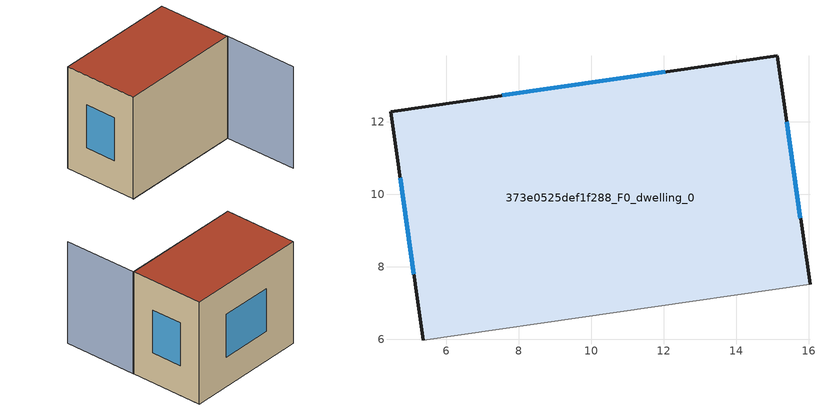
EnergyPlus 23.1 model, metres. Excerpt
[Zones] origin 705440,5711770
373e0525def1f288_F0_dwelling_0
 floor ground (EU_floor_Construction): 15.12,13.81 16.03,7.51 5.38,5.98 4.47,12.28 z0
 wall outside (EU_wall_Construction): 16.03,7.51 15.12,13.81 4.47,12.28 5.38,5.98 z0:9
 wall adiabatic (EU_wall_Construction): 5.38,5.98 16.03,7.51 z0:9
 window (EU_Window_Construction): 12.04,13.37 7.55,12.72 / 15.77,9.33 15.38,11.99 / 4.73,10.46 5.11,7.8 z2.6:6.4
 roof outside (EU_roof_Construction): 16.03,7.51 15.12,13.81 4.47,12.28 5.38,5.98 z9
shading: 5.34,5.98 16.05,7.52 / 16.05,7.52 16.96,1.22 z0:9
[Building]
EU S2 Campaign: North Axis=0; Terrain=City; Solar Distribution=FullExterior
[Site:Location]
London: Latitude=51.5; Longitude=-0.5; Time Zone=0; Elevation=25
[SizingPeriod:WeatherFileDays]
AnnualSizingPeriod: Begin Month=1; Begin Day of Month=1; End Month=12; End Day of Month=31; Day of Week for Start Day=Monday; Use Weather File Daylight Saving Period=No; Use Weather File Rain and Snow Indicators=No
[MATERIAL]
EU_InternalMass_Material: Roughness=MediumRough; Thickness=0.1; Conductivity=1; Density=1800; Specific Heat=900; Thermal Absorptance=0.9; Solar Absorptance=0.7; Visible Absorptance=0.7
[MATERIAL:NOMASS] Roughness=MediumRough; Thermal Absorptance=0.9; Solar Absorptance=0.7; Visible Absorptance=0.7
Name | Thermal Resistance
EU_wall_NoMass | 0.724719
EU_roof_NoMass | 2.98947
EU_floor_NoMass | 2.39157
[WINDOWMATERIAL:SIMPLEGLAZINGSYSTEM]
EU_Window_SimpleGlazing: UFactor=2.63425; Solar Heat Gain Coefficient=0.76; Visible Transmittance=0.76
[CONSTRUCTION]
EU_wall_Construction: EU_wall_NoMass
EU_roof_Construction: EU_roof_NoMass
EU_floor_Construction: EU_floor_NoMass
EU_InternalMass_Construction: EU_InternalMass_Material
EU_Window_Construction: EU_Window_SimpleGlazing
[ZONE]
373e0525def1f288_F0_dwelling_0: Type=1; Multiplier=1; Ceiling Height=autocalculate; Volume=616.463; Floor Area=autocalculate; Part of Total Floor Area=Yes
[INTERNALMASS]
373e0525def1f288_F0_dwelling_0_EU_InternalMass: Construction=EU_InternalMass_Construction; Zone or ZoneList=373e0525def1f288_F0_dwelling_0; Surface Area=68.4957
[OTHEREQUIPMENT]
EU_Step8_InternalGain_373e0525def1f288_F0_dwelling_0_f000: Fuel Type=Electricity; Zone or ZoneList or Space or SpaceList=373e0525def1f288_F0_dwelling_0; Schedule=EU_Step8_GainSchedule_373e0525def1f288_F0_dwelling_0_f000; Design Level Calculation Method=Watts/Area; Power per Zone Floor Area=1; Fraction Latent=0; Fraction Radiant=0; Fraction Lost=0; Carbon Dioxide Generation Rate=0; EndUse Subcategory=EU_Step8_InternalGains
[ZONEVENTILATION:DESIGNFLOWRATE]
EU_ConstantAir_373e0525def1f288_F0_dwelling_0: Zone or ZoneList or Space or SpaceList=373e0525def1f288_F0_dwelling_0; Schedule=EU_AlwaysOn; Design Flow Rate Calculation Method=AirChanges/Hour; Air Changes per Hour=0.418135; Ventilation Type=Natural; Fan Pressure Rise=0; Fan Total Efficiency=1; Constant Term Coefficient=1; Temperature Term Coefficient=0; Velocity Term Coefficient=0; Velocity Squared Term Coefficient=0; Minimum Indoor Temperature=-100; Maximum Indoor Temperature=100; Delta Temperature=-100; Minimum Outdoor Temperature=-100; Maximum Outdoor Temperature=100; Maximum Wind Speed=40
[HVACTEMPLATE:THERMOSTAT]
EU_HeatOnly_373e0525def1f288_F0_dwelling_0: Constant Heating Setpoint=20; Constant Cooling Setpoint=50
[HVACTEMPLATE:ZONE:IDEALLOADSAIRSYSTEM]
373e0525def1f288_F0_dwelling_0: Template Thermostat=EU_HeatOnly_373e0525def1f288_F0_dwelling_0; System Availability Schedule=EU_AlwaysOn; Maximum Heating Supply Air Temperature=50; Minimum Cooling Supply Air Temperature=13; Maximum Heating Supply Air Humidity Ratio=0.0156; Minimum Cooling Supply Air Humidity Ratio=0.0077; Heating Limit=NoLimit; Cooling Limit=NoLimit; Heating Availability Schedule=EU_AlwaysOn; Cooling Availability Schedule=EU_CoolingOff; Dehumidification Control Type=ConstantSensibleHeatRatio; Cooling Sensible Heat Ratio=0.7; Dehumidification Setpoint=60; Humidification Control Type=None; Humidification Setpoint=30; Outdoor Air Method=None; Outdoor Air Flow Rate per Person=0.00944; Outdoor Air Flow Rate per Zone Floor Area=0; Outdoor Air Flow Rate per Zone=0; Demand Controlled Ventilation Type=None; Outdoor Air Economizer Type=NoEconomizer; Heat Recovery Type=None; Sensible Heat Recovery Effectiveness=0.7; Latent Heat Recovery Effectiveness=0.65
[SIZING:ZONE]
373e0525def1f288_F0_dwelling_0: Zone Cooling Design Supply Air Temperature Input Method=SupplyAirTemperature; Zone Cooling Design Supply Air Temperature=13; Zone Heating Design Supply Air Temperature Input Method=SupplyAirTemperature; Zone Heating Design Supply Air Temperature=50; Zone Cooling Design Supply Air Humidity Ratio=0.008; Zone Heating Design Supply Air Humidity Ratio=0.008; Cooling Design Air Flow Method=DesignDay; Cooling Design Air Flow Rate=0; Cooling Minimum Air Flow per Zone Floor Area=0.000762; Cooling Minimum Air Flow=0; Cooling Minimum Air Flow Fraction=0.2; Heating Design Air Flow Method=DesignDay; Heating Design Air Flow Rate=0; Heating Maximum Air Flow per Zone Floor Area=0.002032; Heating Maximum Air Flow=0.141576; Heating Maximum Air Flow Fraction=0.3; Account for Dedicated Outdoor Air System=No; Dedicated Outdoor Air System Control Strategy=NeutralSupplyAir; Dedicated Outdoor Air Low Setpoint Temperature for Design=autosize; Dedicated Outdoor Air High Setpoint Temperature for Design=autosize; Zone Load Sizing Method=Sensible Load Only No Latent Load; Zone Latent Cooling Design Supply Air Humidity Ratio Input Method=HumidityRatioDifference; Zone Cooling Design Supply Air Humidity Ratio Difference=0.005; Zone Latent Heating Design Supply Air Humidity Ratio Input Method=HumidityRatioDifference; Zone Humidification Design Supply Air Humidity Ratio Difference=0.005
[SCHEDULE:CONSTANT]
Name | Hourly Value
EU_AlwaysOn | 1
EU_CoolingOff | 0
[SCHEDULE:FILE]
EU_Step8_GainSchedule_373e0525def1f288_F0_dwelling_0_f000: File=../../schedules/373e0525def1f288/373e0525def1f288_F0_dwelling_0_f000_gain.csv; Column Number=1; Rows to Skip at Top=0; Number of Hours of Data=8760; Column Separator=Comma; Interpolate to Timestep=No; Minutes per Item=60; Adjust Schedule for Daylight Savings=Yes
